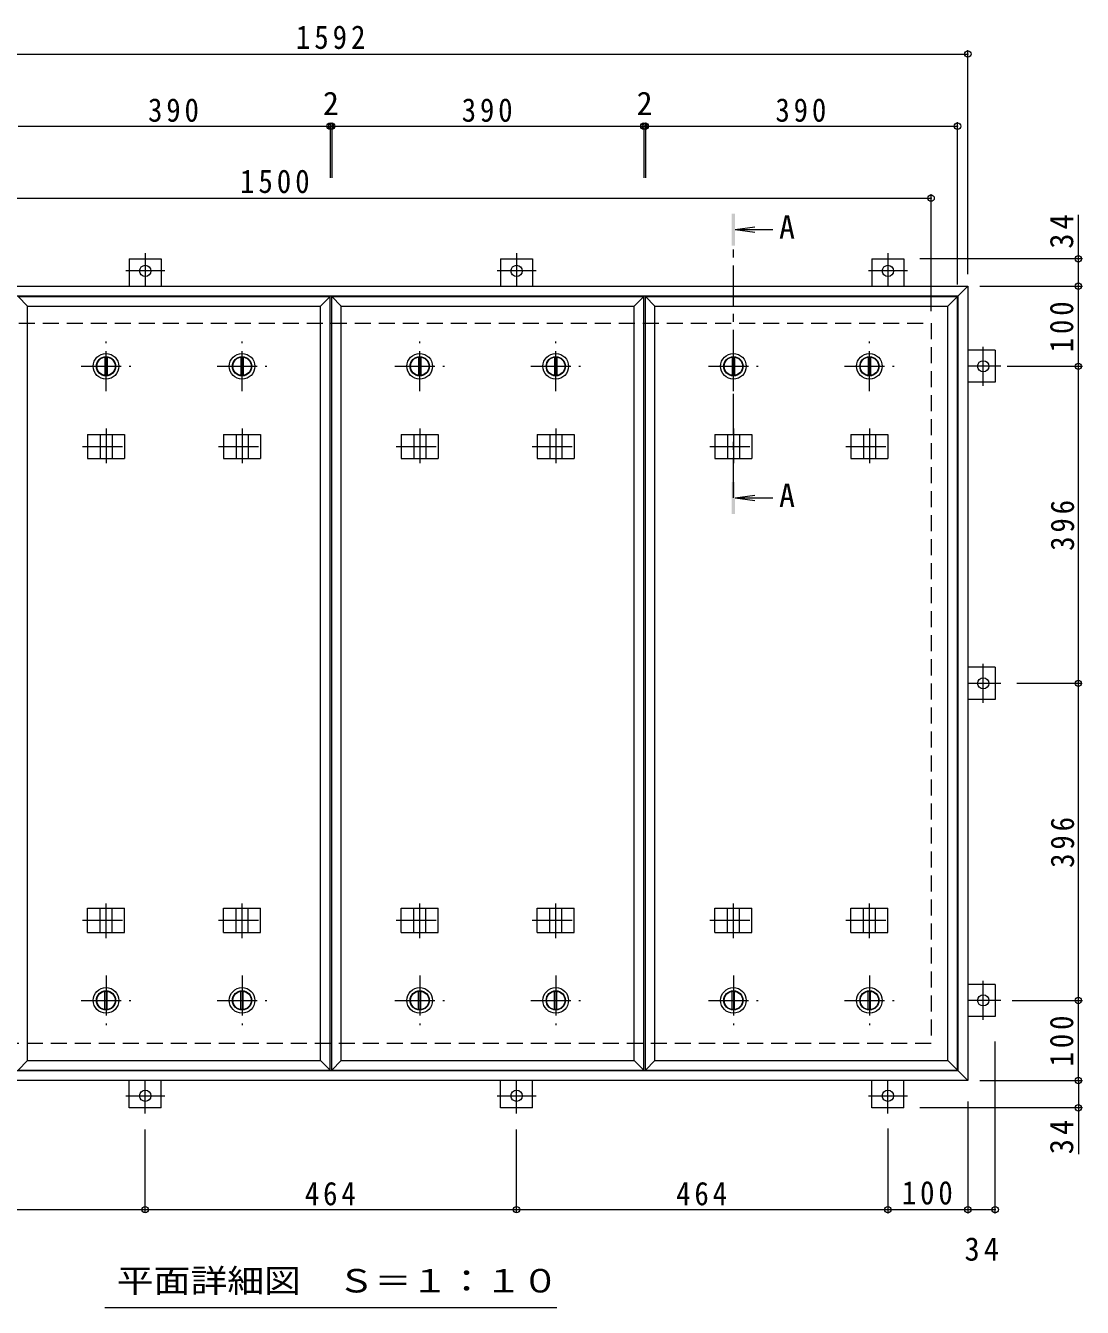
# Model space of a CAD drawing. Units: millimetres at full size, sheet at 1:10. Extents: x -2570 to 2371, y -1962 to 1282.
# Drawn here: x -1463 to -142, y -319 to 1282 of the extents above; entities that cross this region are included whole.
import ezdxf
from ezdxf.enums import TextEntityAlignment as Align

# ---------------------------------------------------------------- set-up
doc = ezdxf.new("R2010")
doc.units = ezdxf.units.MM
doc.header["$LTSCALE"] = 10
doc.header["$PDMODE"] = 32
doc.header["$PDSIZE"] = 8
doc.linetypes.add('CHAIN1', pattern=[8, 5, -1, 1, -1])
doc.linetypes.add('DASHED2', pattern=[3, 2, -1])
for name, color, linetype, lineweight in [('0-1_躯体', 2, 'DASHED2', 9), ('0-2_仕上', 4, 'Continuous', 9), ('0-3_建具', 4, 'Continuous', 9), ('0-5_寸法', 4, 'Continuous', 9), ('0-C', 2, 'Continuous', 9), ('0-E', 3, 'Continuous', 9), ('0-F', 7, 'Continuous', 9)]:
    doc.layers.add(name, color=color, linetype=linetype, lineweight=lineweight)
doc.styles.add('ＭＳ ゴシック', font='')
doc.styles.get('ＭＳ ゴシック').set_extended_font_data('MS Gothic')

msp = doc.modelspace()

# ---------------------------------------------------------------- linework, layer by layer
at = {"layer": '0-1_躯体'}
for p, q in [((-1831.46, 910.53), (-331.46, 910.53)), ((-331.46, 910.53), (-331.46, 10.53)), ((-331.46, 10.53), (-1831.46, 10.53))]:
    msp.add_line(p, q, dxfattribs=at)
at = {"layer": '0-2_仕上'}
for p, q in [((-1460.46, -10.47), (-1460.46, 931.53)), ((-1094.46, -10.47), (-1094.46, 931.53)), ((-1082.46, -22.47), (-1082.46, 943.53)), ((-1080.46, -22.47), (-1080.46, 943.53)), ((-1068.46, -10.47), (-1068.46, 931.53)), ((-702.46, -10.47), (-702.46, 931.53)), ((-690.46, -22.47), (-690.46, 943.53)), ((-688.46, -22.47), (-688.46, 943.53)), ((-676.46, -10.47), (-676.46, 931.53)), ((-310.46, -10.47), (-310.46, 931.53)), ((-298.46, -22.47), (-298.46, 943.53))]:
    msp.add_line(p, q, dxfattribs=at)
for points in [[(-1460.46, 931.53), (-1472.46, 943.53), (-1082.46, 943.53)], [(-1460.46, 931.53), (-1094.46, 931.53), (-1082.46, 943.53)], [(-1068.46, 931.53), (-1080.46, 943.53), (-690.46, 943.53)], [(-1068.46, 931.53), (-702.46, 931.53), (-690.46, 943.53)], [(-676.46, 931.53), (-688.46, 943.53), (-298.46, 943.53)], [(-676.46, 931.53), (-310.46, 931.53), (-298.46, 943.53)], [(-1460.46, -10.47), (-1472.46, -22.47), (-1082.46, -22.47)], [(-1460.46, -10.47), (-1094.46, -10.47), (-1082.46, -22.47)], [(-1068.46, -10.47), (-1080.46, -22.47), (-690.46, -22.47)], [(-1068.46, -10.47), (-702.46, -10.47), (-690.46, -22.47)], [(-676.46, -10.47), (-688.46, -22.47), (-298.46, -22.47)], [(-676.46, -10.47), (-310.46, -10.47), (-298.46, -22.47)]]:
    msp.add_lwpolyline(points, dxfattribs=at)
at = {"layer": '0-3_建具', "color": 2}
for p, q in [((-1877.46, 956.53), (-285.46, 956.53)), ((-297.46, 944.53), (-285.46, 956.53)), ((-285.46, 956.53), (-285.46, -35.47)), ((-1865.46, 944.53), (-297.46, 944.53)), ((-297.46, -23.47), (-297.46, 944.53)), ((-297.46, -23.47), (-1865.46, -23.47)), ((-297.46, -23.47), (-285.46, -35.47)), ((-285.46, -35.47), (-1877.46, -35.47))]:
    msp.add_line(p, q, dxfattribs=at)
at = {"layer": '0-3_建具'}
for p, q in [((-1385.54, 771.53), (-1385.54, 741.53)), ((-1385.54, 771.53), (-1339.37, 771.53)), ((-1369.96, 771.53), (-1369.96, 741.53)), ((-1354.96, 771.53), (-1354.96, 741.53)), ((-1339.37, 771.53), (-1339.37, 741.53)), ((-1215.54, 771.53), (-1215.54, 741.53)), ((-1215.54, 771.53), (-1169.37, 771.53)), ((-1199.96, 771.53), (-1199.96, 741.53)), ((-1184.96, 771.53), (-1184.96, 741.53)), ((-1169.37, 771.53), (-1169.37, 741.53)), ((-993.54, 771.53), (-993.54, 741.53)), ((-993.54, 771.53), (-947.37, 771.53)), ((-977.96, 771.53), (-977.96, 741.53)), ((-962.96, 771.53), (-962.96, 741.53)), ((-947.37, 771.53), (-947.37, 741.53)), ((-823.54, 771.53), (-823.54, 741.53)), ((-823.54, 771.53), (-777.37, 771.53)), ((-807.96, 771.53), (-807.96, 741.53)), ((-792.96, 771.53), (-792.96, 741.53)), ((-777.37, 771.53), (-777.37, 741.53)), ((-601.54, 771.53), (-601.54, 741.53)), ((-601.54, 771.53), (-555.37, 771.53)), ((-585.96, 771.53), (-585.96, 741.53)), ((-570.96, 771.53), (-570.96, 741.53)), ((-555.37, 771.53), (-555.37, 741.53)), ((-431.54, 771.53), (-431.54, 741.53)), ((-431.54, 771.53), (-385.37, 771.53)), ((-415.96, 771.53), (-415.96, 741.53)), ((-400.96, 771.53), (-400.96, 741.53)), ((-385.37, 771.53), (-385.37, 741.53)), ((-1385.54, 741.53), (-1339.37, 741.53)), ((-1215.54, 741.53), (-1169.37, 741.53)), ((-993.54, 741.53), (-947.37, 741.53)), ((-823.54, 741.53), (-777.37, 741.53)), ((-601.54, 741.53), (-555.37, 741.53)), ((-431.54, 741.53), (-385.37, 741.53)), ((-1385.54, 149.53), (-1385.54, 179.53)), ((-1385.54, 179.53), (-1339.37, 179.53)), ((-1369.96, 149.53), (-1369.96, 179.53)), ((-1354.96, 149.53), (-1354.96, 179.53)), ((-1339.37, 149.53), (-1339.37, 179.53)), ((-1215.54, 149.53), (-1215.54, 179.53)), ((-1215.54, 179.53), (-1169.37, 179.53)), ((-1199.96, 149.53), (-1199.96, 179.53)), ((-1184.96, 149.53), (-1184.96, 179.53)), ((-1169.37, 149.53), (-1169.37, 179.53)), ((-993.54, 149.53), (-993.54, 179.53)), ((-993.54, 179.53), (-947.37, 179.53)), ((-977.96, 149.53), (-977.96, 179.53)), ((-962.96, 149.53), (-962.96, 179.53)), ((-947.37, 149.53), (-947.37, 179.53)), ((-823.54, 149.53), (-823.54, 179.53)), ((-823.54, 179.53), (-777.37, 179.53)), ((-807.96, 149.53), (-807.96, 179.53)), ((-792.96, 149.53), (-792.96, 179.53)), ((-777.37, 149.53), (-777.37, 179.53)), ((-601.54, 149.53), (-601.54, 179.53)), ((-601.54, 179.53), (-555.37, 179.53)), ((-585.96, 149.53), (-585.96, 179.53)), ((-570.96, 149.53), (-570.96, 179.53)), ((-555.37, 149.53), (-555.37, 179.53)), ((-431.54, 149.53), (-431.54, 179.53)), ((-431.54, 179.53), (-385.37, 179.53)), ((-415.96, 149.53), (-415.96, 179.53)), ((-400.96, 149.53), (-400.96, 179.53)), ((-385.37, 149.53), (-385.37, 179.53)), ((-1385.54, 149.53), (-1339.37, 149.53)), ((-1215.54, 149.53), (-1169.37, 149.53)), ((-993.54, 149.53), (-947.37, 149.53)), ((-823.54, 149.53), (-777.37, 149.53)), ((-601.54, 149.53), (-555.37, 149.53)), ((-431.54, 149.53), (-385.37, 149.53))]:
    msp.add_line(p, q, dxfattribs=at)
at = {"layer": '0-3_建具', "linetype": 'CHAIN1'}
for p, q in [((-1362.46, 778.65), (-1362.46, 735.41)), ((-1192.46, 778.65), (-1192.46, 735.41)), ((-970.46, 778.65), (-970.46, 735.41)), ((-800.46, 778.65), (-800.46, 735.41)), ((-578.46, 778.65), (-578.46, 735.41)), ((-408.46, 778.65), (-408.46, 735.41)), ((-1391.87, 756.53), (-1333.05, 756.53)), ((-1221.87, 756.53), (-1163.05, 756.53)), ((-999.87, 756.53), (-941.05, 756.53)), ((-829.87, 756.53), (-771.05, 756.53)), ((-607.87, 756.53), (-549.05, 756.53)), ((-437.87, 756.53), (-379.05, 756.53)), ((-1362.46, 142.41), (-1362.46, 185.65)), ((-1192.46, 142.41), (-1192.46, 185.65)), ((-970.46, 142.41), (-970.46, 185.65)), ((-800.46, 142.41), (-800.46, 185.65)), ((-578.46, 142.41), (-578.46, 185.65)), ((-408.46, 142.41), (-408.46, 185.65)), ((-1391.87, 164.53), (-1333.05, 164.53)), ((-1221.87, 164.53), (-1163.05, 164.53)), ((-999.87, 164.53), (-941.05, 164.53)), ((-829.87, 164.53), (-771.05, 164.53)), ((-607.87, 164.53), (-549.05, 164.53)), ((-437.87, 164.53), (-379.05, 164.53))]:
    msp.add_line(p, q, dxfattribs=at)
at = {"layer": '0-5_寸法'}
for p, q in [((-576.46, 1027.35), (-551.67, 1030.61)), ((-576.46, 1027.35), (-551.67, 1024.09)), ((-576.46, 1027.35), (-528.99, 1027.35)), ((-576.46, 692.22), (-551.67, 695.49)), ((-576.46, 692.22), (-551.67, 688.96)), ((-576.46, 692.22), (-528.99, 692.22))]:
    msp.add_line(p, q, dxfattribs=at)
at = {"layer": '0-5_寸法', "linetype": 'CHAIN1'}
msp.add_line((-578.46, 692.22), (-578.46, 1007.35), dxfattribs=at)
at = {"layer": '0-5_寸法', "color": 7}
msp.add_line((-1363.98, -318.88), (-798.93, -318.88), dxfattribs=at)
at = {"layer": '0-5_寸法'}
for points in [[(-576.46, 1047.35), (-580.46, 1047.35), (-576.46, 1007.35), (-580.46, 1007.35)], [(-576.46, 672.22), (-580.46, 672.22), (-576.46, 712.22), (-580.46, 712.22)]]:
    msp.add_solid(points, dxfattribs=at)
at = {"layer": '0-C', "linetype": 'CHAIN1'}
for p, q in [((-1362.46, 825.53), (-1362.46, 887.53)), ((-1192.46, 825.53), (-1192.46, 887.53)), ((-970.46, 825.53), (-970.46, 887.53)), ((-800.46, 825.53), (-800.46, 887.53)), ((-578.46, 825.53), (-578.46, 887.53)), ((-408.46, 825.53), (-408.46, 887.53)), ((-1393.46, 856.53), (-1331.46, 856.53)), ((-1223.46, 856.53), (-1161.46, 856.53)), ((-1001.46, 856.53), (-939.46, 856.53)), ((-831.46, 856.53), (-769.46, 856.53)), ((-609.46, 856.53), (-547.46, 856.53)), ((-439.46, 856.53), (-377.46, 856.53)), ((-1362.46, 95.53), (-1362.46, 33.53)), ((-1192.46, 95.53), (-1192.46, 33.53)), ((-970.46, 95.53), (-970.46, 33.53)), ((-800.46, 95.53), (-800.46, 33.53)), ((-578.46, 95.53), (-578.46, 33.53)), ((-408.46, 95.53), (-408.46, 33.53)), ((-1393.46, 64.53), (-1331.46, 64.53)), ((-1223.46, 64.53), (-1161.46, 64.53)), ((-1001.46, 64.53), (-939.46, 64.53)), ((-831.46, 64.53), (-769.46, 64.53)), ((-609.46, 64.53), (-547.46, 64.53)), ((-439.46, 64.53), (-377.46, 64.53))]:
    msp.add_line(p, q, dxfattribs=at)
at = {"layer": '0-C'}
for p, q in [((-1363.96, 867.93), (-1363.96, 845.13)), ((-1360.96, 867.93), (-1360.96, 845.13)), ((-1193.96, 867.93), (-1193.96, 845.13)), ((-1190.96, 867.93), (-1190.96, 845.13)), ((-971.96, 867.93), (-971.96, 845.13)), ((-968.96, 867.93), (-968.96, 845.13)), ((-801.96, 867.93), (-801.96, 845.13)), ((-798.96, 867.93), (-798.96, 845.13)), ((-579.96, 867.93), (-579.96, 845.13)), ((-576.96, 867.93), (-576.96, 845.13)), ((-409.96, 867.93), (-409.96, 845.13)), ((-406.96, 867.93), (-406.96, 845.13)), ((-1363.96, 53.13), (-1363.96, 75.93)), ((-1360.96, 53.13), (-1360.96, 75.93)), ((-1193.96, 53.13), (-1193.96, 75.93)), ((-1190.96, 53.13), (-1190.96, 75.93)), ((-971.96, 53.13), (-971.96, 75.93)), ((-968.96, 53.13), (-968.96, 75.93)), ((-801.96, 53.13), (-801.96, 75.93)), ((-798.96, 53.13), (-798.96, 75.93)), ((-579.96, 53.13), (-579.96, 75.93)), ((-576.96, 53.13), (-576.96, 75.93)), ((-409.96, 53.13), (-409.96, 75.93)), ((-406.96, 53.13), (-406.96, 75.93))]:
    msp.add_line(p, q, dxfattribs=at)
for centre, radius in [((-1362.46, 856.53), 16), ((-1362.46, 856.53), 12), ((-1362.46, 856.53), 11.5), ((-1192.46, 856.53), 16), ((-1192.46, 856.53), 12), ((-1192.46, 856.53), 11.5), ((-970.46, 856.53), 16), ((-970.46, 856.53), 12), ((-970.46, 856.53), 11.5), ((-800.46, 856.53), 16), ((-800.46, 856.53), 12), ((-800.46, 856.53), 11.5), ((-578.46, 856.53), 16), ((-578.46, 856.53), 12), ((-578.46, 856.53), 11.5), ((-408.46, 856.53), 16), ((-408.46, 856.53), 12), ((-408.46, 856.53), 11.5), ((-1362.46, 64.53), 16), ((-1192.46, 64.53), 16), ((-970.46, 64.53), 16), ((-800.46, 64.53), 16), ((-578.46, 64.53), 16), ((-408.46, 64.53), 16), ((-1362.46, 64.53), 12), ((-1362.46, 64.53), 11.5), ((-1192.46, 64.53), 12), ((-1192.46, 64.53), 11.5), ((-970.46, 64.53), 12), ((-970.46, 64.53), 11.5), ((-800.46, 64.53), 12), ((-800.46, 64.53), 11.5), ((-578.46, 64.53), 12), ((-578.46, 64.53), 11.5), ((-408.46, 64.53), 12), ((-408.46, 64.53), 11.5)]:
    msp.add_circle(centre, radius, dxfattribs=at)
at = {"layer": '0-E', "linetype": 'CHAIN1'}
for p, q in [((-1313.46, 997.71), (-1313.46, 956.53)), ((-849.46, 997.71), (-849.46, 956.53)), ((-385.46, 997.71), (-385.46, 956.53)), ((-1289.08, 975.73), (-1337.83, 975.73)), ((-825.08, 975.73), (-873.83, 975.73)), ((-361.08, 975.73), (-409.83, 975.73)), ((-266.26, 832.16), (-266.26, 880.91)), ((-244.28, 856.53), (-285.46, 856.53)), ((-266.26, 436.16), (-266.26, 484.91)), ((-244.28, 460.53), (-285.46, 460.53)), ((-266.26, 40.15), (-266.26, 88.91)), ((-244.28, 64.53), (-285.46, 64.53)), ((-1313.46, -76.64), (-1313.46, -35.47)), ((-849.46, -76.64), (-849.46, -35.47)), ((-385.46, -76.64), (-385.46, -35.47)), ((-1337.83, -54.67), (-1289.08, -54.67)), ((-873.83, -54.67), (-825.08, -54.67)), ((-409.83, -54.67), (-361.08, -54.67))]:
    msp.add_line(p, q, dxfattribs=at)
at = {"layer": '0-E'}
for p, q in [((-1333.46, 990.73), (-1293.46, 990.73)), ((-1333.46, 990.73), (-1333.46, 956.53)), ((-1293.46, 990.73), (-1293.46, 956.53)), ((-869.46, 990.73), (-829.46, 990.73)), ((-869.46, 990.73), (-869.46, 956.53)), ((-829.46, 990.73), (-829.46, 956.53)), ((-405.46, 990.73), (-365.46, 990.73)), ((-405.46, 990.73), (-405.46, 956.53)), ((-365.46, 990.73), (-365.46, 956.53)), ((-251.26, 876.53), (-285.46, 876.53)), ((-251.26, 876.53), (-251.26, 836.53)), ((-251.26, 836.53), (-285.46, 836.53)), ((-251.26, 480.53), (-285.46, 480.53)), ((-251.26, 480.53), (-251.26, 440.53)), ((-251.26, 440.53), (-285.46, 440.53)), ((-251.26, 84.53), (-285.46, 84.53)), ((-251.26, 84.53), (-251.26, 44.53)), ((-251.26, 44.53), (-285.46, 44.53)), ((-1333.46, -69.67), (-1333.46, -35.47)), ((-1293.46, -69.67), (-1293.46, -35.47)), ((-869.46, -69.67), (-869.46, -35.47)), ((-829.46, -69.67), (-829.46, -35.47)), ((-405.46, -69.67), (-405.46, -35.47)), ((-365.46, -69.67), (-365.46, -35.47)), ((-1293.46, -69.67), (-1333.46, -69.67)), ((-829.46, -69.67), (-869.46, -69.67)), ((-365.46, -69.67), (-405.46, -69.67))]:
    msp.add_line(p, q, dxfattribs=at)
for centre in [(-1313.46, 975.73), (-849.46, 975.73), (-385.46, 975.73), (-266.26, 856.53), (-266.26, 460.53), (-266.26, 64.53), (-1313.46, -54.67), (-849.46, -54.67), (-385.46, -54.67)]:
    msp.add_circle(centre, 7, dxfattribs=at)
at = {"layer": '0-F'}
for p, q in [((-285.46, 971.53), (-285.46, 1251.53)), ((-1877.46, 1246.53), (-285.46, 1246.53)), ((-1472.46, 1156.53), (-1082.46, 1156.53)), ((-1082.46, 1159.53), (-1082.46, 1091.73)), ((-1082.46, 1156.53), (-1080.46, 1156.53)), ((-1080.46, 1159.53), (-1080.46, 1091.73)), ((-1080.46, 1156.53), (-690.46, 1156.53)), ((-690.46, 1159.53), (-690.46, 1091.73)), ((-690.46, 1156.53), (-688.46, 1156.53)), ((-688.46, 1159.53), (-688.46, 1091.73)), ((-688.46, 1156.53), (-298.46, 1156.53)), ((-298.46, 958.53), (-298.46, 1161.53)), ((-1831.46, 1066.53), (-331.46, 1066.53)), ((-331.46, 925.53), (-331.46, 1071.53)), ((-147.37, 990.73), (-147.37, 1045.91)), ((-142.37, 990.73), (-345.46, 990.73)), ((-147.37, 956.53), (-147.37, 990.73)), ((-270.46, 956.53), (-142.37, 956.53)), ((-147.37, 856.53), (-147.37, 956.53)), ((-236.53, 856.53), (-142.37, 856.53)), ((-147.37, 460.53), (-147.37, 856.53)), ((-144.37, 460.53), (-224.28, 460.53)), ((-147.37, 64.53), (-147.37, 460.53)), ((-229.94, 64.53), (-142.37, 64.53)), ((-147.37, -35.47), (-147.37, 64.53)), ((-251.26, -201.83), (-251.26, 13.32)), ((-270.46, -35.47), (-142.37, -35.47)), ((-147.37, -35.47), (-147.37, -69.67)), ((-285.46, -61.68), (-285.45, -201.83)), ((-142.37, -69.67), (-345.46, -69.67)), ((-147.37, -69.67), (-147.37, -127.62)), ((-385.46, -95.61), (-385.45, -201.83)), ((-1313.46, -199.83), (-1313.46, -96.64)), ((-849.46, -199.83), (-849.46, -96.64)), ((-1777.46, -196.83), (-1313.46, -196.83)), ((-1313.46, -196.83), (-849.46, -196.83)), ((-849.46, -196.83), (-385.45, -196.83)), ((-385.45, -196.83), (-285.45, -196.83)), ((-285.45, -196.83), (-251.26, -196.83))]:
    msp.add_line(p, q, dxfattribs=at)
for p in [(-285.46, 1246.53), (-1082.46, 1156.53), (-1080.46, 1156.53), (-690.46, 1156.53), (-688.46, 1156.53), (-298.46, 1156.53), (-331.46, 1066.53), (-147.37, 990.73), (-147.37, 956.53), (-147.37, 856.53), (-147.37, 460.53), (-147.37, 64.53), (-147.37, -35.47), (-147.37, -69.67), (-1313.46, -196.83), (-849.46, -196.83), (-385.45, -196.83), (-285.45, -196.83), (-251.26, -196.83)]:
    msp.add_point(p, dxfattribs=at)

# ---------------------------------------------------------------- texts
at = {"layer": '0-5_寸法', "color": 2, "style": 'ＭＳ ゴシック'}
for p in [(-521.43, 1006.95), (-521.43, 671.83)]:
    msp.add_text('A', height=29.33, dxfattribs=at).set_placement(p, align=Align.BOTTOM_LEFT)
at = {"layer": '0-5_寸法', "color": 2, "style": 'ＭＳ ゴシック', "width": 1.15}
msp.add_text('平面詳細図\u3000Ｓ＝１：１０', height=29.33, dxfattribs=at).set_placement((-1348.96, -309.08), align=Align.BOTTOM_LEFT)
at = {"layer": '0-F', "color": 2, "style": 'ＭＳ ゴシック'}
for p in [(-1091.46, 1161.53), (-699.46, 1161.53)]:
    msp.add_text('2', height=29.33, dxfattribs=at).set_placement(p, align=Align.BOTTOM_LEFT)
at = {"layer": '0-F', "color": 2, "char_height": 29.33, "attachment_point": 7, "style": 'ＭＳ ゴシック'}
for s, insert in [('\\T1.28;\\W0.9;1592', (-1125.21, 1252.53)), ('\\T1.27;\\W0.9;390', (-1309.96, 1161.53)), ('\\T1.27;\\W0.9;390', (-917.96, 1161.53)), ('\\T1.27;\\W0.9;390', (-525.96, 1161.53)), ('\\T1.28;\\W0.9;1500', (-1194.96, 1072.53)), ('\\T1.27;\\W0.9;464', (-1113.96, -191.83)), ('\\T1.27;\\W0.9;464', (-649.96, -191.83)), ('\\T1.27;\\W0.9;100', (-367.95, -190.83)), ('\\T1.27;\\W0.95;34', (-289.61, -261.06))]:
    msp.add_mtext(s, dxfattribs=dict(at, insert=insert))
at = {"layer": '0-F', "color": 2, "char_height": 29.33, "attachment_point": 7, "rotation": 90, "style": 'ＭＳ ゴシック'}
for s, insert in [('\\T1.27;\\W0.95;34', (-153.37, 1003.41)), ('\\T1.27;\\W0.9;100', (-153.37, 874.03)), ('\\T1.27;\\W0.9;396', (-152.37, 626.03)), ('\\T1.27;\\W0.9;396', (-152.37, 230.03)), ('\\T1.27;\\W0.9;100', (-153.37, -17.97)), ('\\T1.27;\\W0.95;34', (-153.37, -127.62))]:
    msp.add_mtext(s, dxfattribs=dict(at, insert=insert))

doc.saveas('drawing.dxf')
